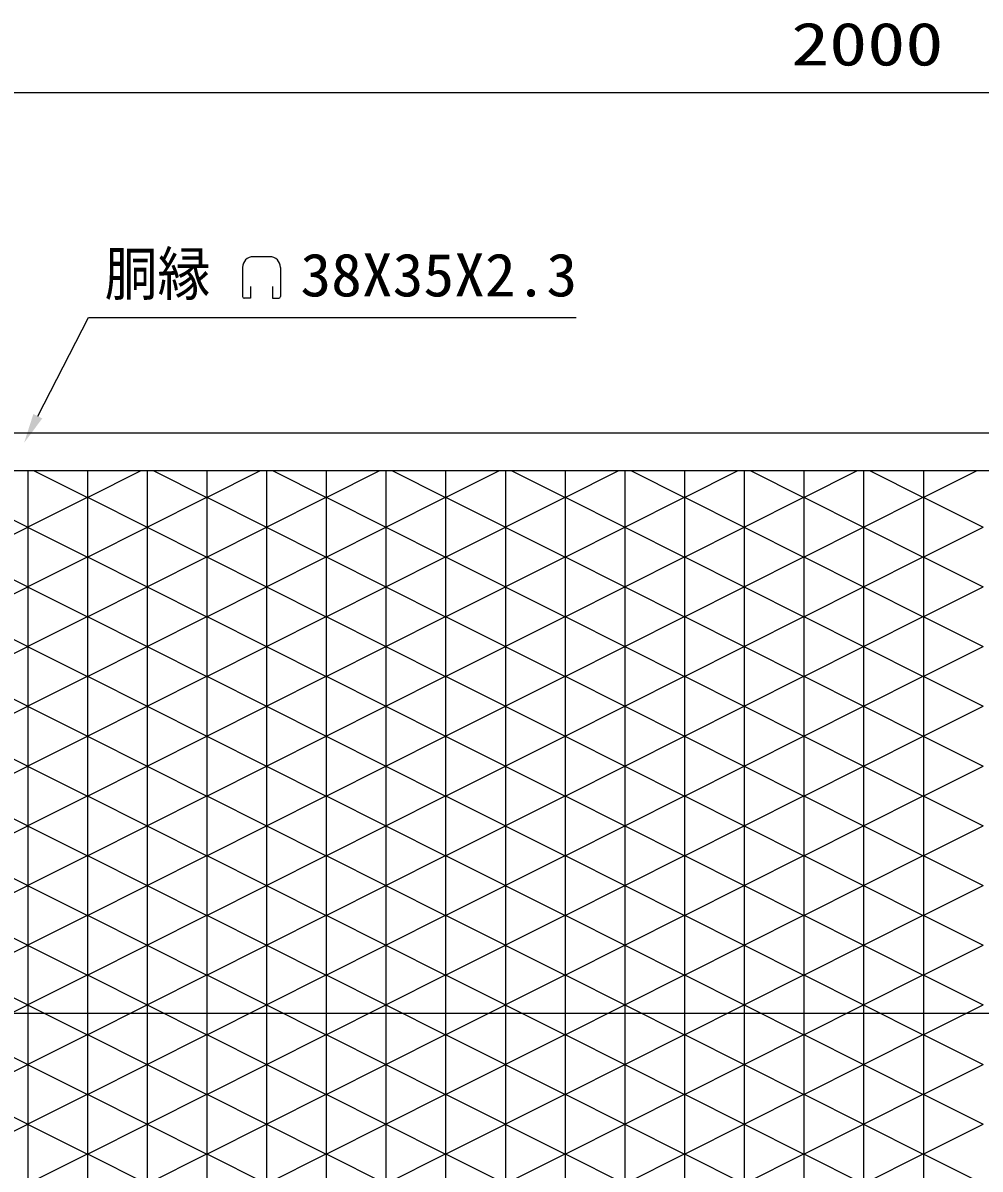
# Model space of a CAD drawing. Units: millimetres, scale not verified. Extents: x -4425 to 4425, y -3150 to 3150.
# Drawn here: x -3427 to -2466, y 525 to 1677 of the extents above; entities that cross this region are included whole.
import ezdxf
from ezdxf.enums import TextEntityAlignment as Align

# ---------------------------------------------------------------- set-up
doc = ezdxf.new("R2010")
doc.units = ezdxf.units.MM
doc.header["$LTSCALE"] = 20
for name, color, linetype, lineweight in [('0-0_KOUZOU', 7, 'Continuous', 25), ('0-2_SUNPOU', 1, 'Continuous', 25), ('0-8_AMI-HATCH', 6, 'Continuous', 25)]:
    doc.layers.add(name, color=color, linetype=linetype, lineweight=lineweight)
doc.styles.add('ＭＳ ゴシック', font='')
doc.styles.get('ＭＳ ゴシック').set_extended_font_data('MS Gothic')

# ---------------------------------------------------------------- blocks, each defined once
blk = doc.blocks.new('DB-MARK')
at = {"layer": '0-2_SUNPOU', "color": 3}
for p, q in [((13.8, 74.95), (-13.8, 74.95)), ((-31.8, 56.95), (-31.8, 8.35)), ((31.8, 56.95), (31.8, 8.35)), ((-18.2, 25.15), (-18.2, 5.35)), ((18.2, 25.15), (18.2, 5.35)), ((-18.2, 5.35), (-28.8, 5.35)), ((18.2, 5.35), (28.8, 5.35))]:
    blk.add_line(p, q, dxfattribs=at)
for centre, radius, start, end in [((-13.8, 56.95), 18, 90, 180), ((13.8, 56.95), 18, 0, 90), ((-28.8, 8.35), 3, 180, 270), ((28.8, 8.35), 3, 270, 0)]:
    blk.add_arc(centre, radius, start, end, dxfattribs=at)

msp = doc.modelspace()

# ---------------------------------------------------------------- linework, layer by layer
at = {"layer": '0-0_KOUZOU'}
for p, q in [((-3514.13, 1265.47), (-1651.13, 1265.47)), ((-3514.13, 1227.47), (-1651.13, 1227.47)), ((-3509.15, 682.14), (-1656.11, 682.14))]:
    msp.add_line(p, q, dxfattribs=at)
at = {"layer": '0-2_SUNPOU'}
for p, q in [((-3564.13, 1607.38), (-1601.13, 1607.38)), ((-3412.46, 1282.06), (-3361.58, 1381.16)), ((-3361.58, 1381.16), (-2871.33, 1381.16))]:
    msp.add_line(p, q, dxfattribs=at)
msp.add_solid([(-3408.02, 1279.78), (-3426.17, 1255.37), (-3416.91, 1284.34)], dxfattribs=at)
at = {"layer": '0-8_AMI-HATCH'}
for p, q in [((-3422.63, 1227.47), (-3422.63, -446.53)), ((-3416.66, 1227.47), (-3362.65, 1200.34)), ((-3362.65, 1200.34), (-3308.64, 1227.47)), ((-3362.63, 1227.47), (-3362.63, -446.53)), ((-3302.63, 1227.47), (-3302.63, -446.53)), ((-3296.66, 1227.47), (-3242.65, 1200.34)), ((-3242.65, 1200.34), (-3188.64, 1227.47)), ((-3242.63, 1227.47), (-3242.63, -446.53)), ((-3182.63, 1227.47), (-3182.63, -446.53)), ((-3176.66, 1227.47), (-3122.65, 1200.34)), ((-3122.65, 1200.34), (-3068.64, 1227.47)), ((-3122.63, 1227.47), (-3122.63, -446.53)), ((-3062.63, 1227.47), (-3062.63, -446.53)), ((-3056.66, 1227.47), (-3002.65, 1200.34)), ((-3002.65, 1200.34), (-2948.64, 1227.47)), ((-3002.63, 1227.47), (-3002.63, -446.53)), ((-2942.63, 1227.47), (-2942.63, -446.53)), ((-2936.66, 1227.47), (-2882.65, 1200.34)), ((-2882.65, 1200.34), (-2828.64, 1227.47)), ((-2882.63, 1227.47), (-2882.63, -446.53)), ((-2822.63, 1227.47), (-2822.63, -446.53)), ((-2816.66, 1227.47), (-2762.65, 1200.34)), ((-2762.65, 1200.34), (-2708.64, 1227.47)), ((-2762.63, 1227.47), (-2762.63, -446.53)), ((-2702.63, 1227.47), (-2702.63, -446.53)), ((-2696.66, 1227.47), (-2642.65, 1200.34)), ((-2642.65, 1200.34), (-2588.64, 1227.47)), ((-2642.63, 1227.47), (-2642.63, -446.53)), ((-2582.63, 1227.47), (-2582.63, -446.53)), ((-2576.66, 1227.47), (-2522.65, 1200.34)), ((-2522.65, 1200.34), (-2468.64, 1227.47)), ((-2522.63, 1227.47), (-2522.63, -446.53)), ((-3482.65, 1200.63), (-3422.63, 1170.49)), ((-3422.67, 1170.49), (-3362.65, 1200.63)), ((-3362.65, 1200.63), (-3302.63, 1170.49)), ((-3302.67, 1170.49), (-3242.65, 1200.63)), ((-3242.65, 1200.63), (-3182.63, 1170.49)), ((-3182.67, 1170.49), (-3122.65, 1200.63)), ((-3122.65, 1200.63), (-3062.63, 1170.49)), ((-3062.67, 1170.49), (-3002.65, 1200.63)), ((-3002.65, 1200.63), (-2942.63, 1170.49)), ((-2942.67, 1170.49), (-2882.65, 1200.63)), ((-2882.65, 1200.63), (-2822.63, 1170.49)), ((-2822.67, 1170.49), (-2762.65, 1200.63)), ((-2762.65, 1200.63), (-2702.63, 1170.49)), ((-2702.67, 1170.49), (-2642.65, 1200.63)), ((-2642.65, 1200.63), (-2582.63, 1170.49)), ((-2582.67, 1170.49), (-2522.65, 1200.63)), ((-2522.65, 1200.63), (-2462.63, 1170.49)), ((-3482.65, 1140.34), (-3422.63, 1170.49)), ((-3422.67, 1170.49), (-3362.65, 1140.34)), ((-3362.65, 1140.34), (-3302.63, 1170.49)), ((-3302.67, 1170.49), (-3242.65, 1140.34)), ((-3242.65, 1140.34), (-3182.63, 1170.49)), ((-3182.67, 1170.49), (-3122.65, 1140.34)), ((-3122.65, 1140.34), (-3062.63, 1170.49)), ((-2942.67, 1170.49), (-2882.65, 1140.34)), ((-2882.65, 1140.34), (-2822.63, 1170.49)), ((-2822.67, 1170.49), (-2762.65, 1140.34)), ((-2762.65, 1140.34), (-2702.63, 1170.49)), ((-2702.67, 1170.49), (-2642.65, 1140.34)), ((-2642.65, 1140.34), (-2582.63, 1170.49)), ((-2582.67, 1170.49), (-2522.65, 1140.34)), ((-2522.65, 1140.34), (-2462.63, 1170.49)), ((-3482.65, 1140.63), (-3422.63, 1110.49)), ((-3422.67, 1110.49), (-3362.65, 1140.63)), ((-3362.65, 1140.63), (-3302.63, 1110.49)), ((-3302.67, 1110.49), (-3242.65, 1140.63)), ((-3242.65, 1140.63), (-3182.63, 1110.49)), ((-3182.67, 1110.49), (-3122.65, 1140.63)), ((-3122.65, 1140.63), (-3062.63, 1110.49)), ((-3062.67, 1110.49), (-3002.65, 1140.63)), ((-3002.65, 1140.63), (-2942.63, 1110.49)), ((-2942.67, 1110.49), (-2882.65, 1140.63)), ((-2882.65, 1140.63), (-2822.63, 1110.49)), ((-2822.67, 1110.49), (-2762.65, 1140.63)), ((-2762.65, 1140.63), (-2702.63, 1110.49)), ((-2702.67, 1110.49), (-2642.65, 1140.63)), ((-2642.65, 1140.63), (-2582.63, 1110.49)), ((-2582.67, 1110.49), (-2522.65, 1140.63)), ((-2522.65, 1140.63), (-2462.63, 1110.49)), ((-3482.65, 1080.34), (-3422.63, 1110.49)), ((-3422.67, 1110.49), (-3362.65, 1080.34)), ((-3362.65, 1080.34), (-3302.63, 1110.49)), ((-3302.67, 1110.49), (-3242.65, 1080.34)), ((-3242.65, 1080.34), (-3182.63, 1110.49)), ((-3182.67, 1110.49), (-3122.65, 1080.34)), ((-3122.65, 1080.34), (-3062.63, 1110.49)), ((-3062.67, 1110.49), (-3002.65, 1080.34)), ((-3002.65, 1080.34), (-2942.63, 1110.49)), ((-2942.67, 1110.49), (-2882.65, 1080.34)), ((-2882.65, 1080.34), (-2822.63, 1110.49)), ((-2822.67, 1110.49), (-2762.65, 1080.34)), ((-2762.65, 1080.34), (-2702.63, 1110.49)), ((-2702.67, 1110.49), (-2642.65, 1080.34)), ((-2642.65, 1080.34), (-2582.63, 1110.49)), ((-2582.67, 1110.49), (-2522.65, 1080.34)), ((-2522.65, 1080.34), (-2462.63, 1110.49)), ((-3482.65, 1080.63), (-3422.63, 1050.49)), ((-3422.67, 1050.49), (-3362.65, 1080.63)), ((-3362.65, 1080.63), (-3302.63, 1050.49)), ((-3302.67, 1050.49), (-3242.65, 1080.63)), ((-3242.65, 1080.63), (-3182.63, 1050.49)), ((-3182.67, 1050.49), (-3122.65, 1080.63)), ((-3122.65, 1080.63), (-3062.63, 1050.49)), ((-3062.67, 1050.49), (-3002.65, 1080.63)), ((-3002.65, 1080.63), (-2942.63, 1050.49)), ((-2942.67, 1050.49), (-2882.65, 1080.63)), ((-2882.65, 1080.63), (-2822.63, 1050.49)), ((-2822.67, 1050.49), (-2762.65, 1080.63)), ((-2762.65, 1080.63), (-2702.63, 1050.49)), ((-2702.67, 1050.49), (-2642.65, 1080.63)), ((-2642.65, 1080.63), (-2582.63, 1050.49)), ((-2582.67, 1050.49), (-2522.65, 1080.63)), ((-2522.65, 1080.63), (-2462.63, 1050.49)), ((-3482.65, 1020.34), (-3422.63, 1050.49)), ((-3422.67, 1050.49), (-3362.65, 1020.34)), ((-3362.65, 1020.34), (-3302.63, 1050.49)), ((-3302.67, 1050.49), (-3242.65, 1020.34)), ((-3242.65, 1020.34), (-3182.63, 1050.49)), ((-3182.67, 1050.49), (-3122.65, 1020.34)), ((-3122.65, 1020.34), (-3062.63, 1050.49)), ((-3062.67, 1050.49), (-3002.65, 1020.34)), ((-3002.65, 1020.34), (-2942.63, 1050.49)), ((-2822.67, 1050.49), (-2762.65, 1020.34)), ((-2762.65, 1020.34), (-2702.63, 1050.49)), ((-2702.67, 1050.49), (-2642.65, 1020.34)), ((-2642.65, 1020.34), (-2582.63, 1050.49)), ((-2582.67, 1050.49), (-2522.65, 1020.34)), ((-2522.65, 1020.34), (-2462.63, 1050.49)), ((-3482.65, 1020.63), (-3422.63, 990.49)), ((-3422.67, 990.49), (-3362.65, 1020.63)), ((-3362.65, 1020.63), (-3302.63, 990.49)), ((-3302.67, 990.49), (-3242.65, 1020.63)), ((-3242.65, 1020.63), (-3182.63, 990.49)), ((-3182.67, 990.49), (-3122.65, 1020.63)), ((-3122.65, 1020.63), (-3062.63, 990.49)), ((-3062.67, 990.49), (-3002.65, 1020.63)), ((-3002.65, 1020.63), (-2942.63, 990.49)), ((-2942.67, 990.49), (-2882.65, 1020.63)), ((-2882.65, 1020.63), (-2822.63, 990.49)), ((-2822.67, 990.49), (-2762.65, 1020.63)), ((-2762.65, 1020.63), (-2702.63, 990.49)), ((-2702.67, 990.49), (-2642.65, 1020.63)), ((-2642.65, 1020.63), (-2582.63, 990.49)), ((-2582.67, 990.49), (-2522.65, 1020.63)), ((-2522.65, 1020.63), (-2462.63, 990.49)), ((-3482.65, 960.34), (-3422.63, 990.49)), ((-3422.67, 990.49), (-3362.65, 960.34)), ((-3362.65, 960.34), (-3302.63, 990.49)), ((-3302.67, 990.49), (-3242.65, 960.34)), ((-3242.65, 960.34), (-3182.63, 990.49)), ((-3182.67, 990.49), (-3122.65, 960.34)), ((-3122.65, 960.34), (-3062.63, 990.49)), ((-3062.67, 990.49), (-3002.65, 960.34)), ((-3002.65, 960.34), (-2942.63, 990.49)), ((-2942.67, 990.49), (-2882.65, 960.34)), ((-2882.65, 960.34), (-2822.63, 990.49)), ((-2822.67, 990.49), (-2762.65, 960.34)), ((-2762.65, 960.34), (-2702.63, 990.49)), ((-2702.67, 990.49), (-2642.65, 960.34)), ((-2642.65, 960.34), (-2582.63, 990.49)), ((-2582.67, 990.49), (-2522.65, 960.34)), ((-2522.65, 960.34), (-2462.63, 990.49)), ((-3482.65, 960.63), (-3422.63, 930.49)), ((-3422.67, 930.49), (-3362.65, 960.63)), ((-3362.65, 960.63), (-3302.63, 930.49)), ((-3302.67, 930.49), (-3242.65, 960.63)), ((-3242.65, 960.63), (-3182.63, 930.49)), ((-3182.67, 930.49), (-3122.65, 960.63)), ((-3122.65, 960.63), (-3062.63, 930.49)), ((-3062.67, 930.49), (-3002.65, 960.63)), ((-3002.65, 960.63), (-2942.63, 930.49)), ((-2942.67, 930.49), (-2882.65, 960.63)), ((-2882.65, 960.63), (-2822.63, 930.49)), ((-2822.67, 930.49), (-2762.65, 960.63)), ((-2762.65, 960.63), (-2702.63, 930.49)), ((-2702.67, 930.49), (-2642.65, 960.63)), ((-2642.65, 960.63), (-2582.63, 930.49)), ((-2582.67, 930.49), (-2522.65, 960.63)), ((-2522.65, 960.63), (-2462.63, 930.49)), ((-3482.65, 900.34), (-3422.63, 930.49)), ((-3422.67, 930.49), (-3362.65, 900.34)), ((-3362.65, 900.34), (-3302.63, 930.49)), ((-3302.67, 930.49), (-3242.65, 900.34)), ((-3242.65, 900.34), (-3182.63, 930.49)), ((-3182.67, 930.49), (-3122.65, 900.34)), ((-3122.65, 900.34), (-3062.63, 930.49)), ((-3062.67, 930.49), (-3002.65, 900.34)), ((-3002.65, 900.34), (-2942.63, 930.49)), ((-2942.67, 930.49), (-2882.65, 900.34)), ((-2882.65, 900.34), (-2822.63, 930.49)), ((-2822.67, 930.49), (-2762.65, 900.34)), ((-2762.65, 900.34), (-2702.63, 930.49)), ((-2702.67, 930.49), (-2642.65, 900.34)), ((-2642.65, 900.34), (-2582.63, 930.49)), ((-2582.67, 930.49), (-2522.65, 900.34)), ((-2522.65, 900.34), (-2462.63, 930.49)), ((-3482.65, 900.63), (-3422.63, 870.49)), ((-3422.67, 870.49), (-3362.65, 900.63)), ((-3362.65, 900.63), (-3302.63, 870.49)), ((-3302.67, 870.49), (-3242.65, 900.63)), ((-3242.65, 900.63), (-3182.63, 870.49)), ((-3182.67, 870.49), (-3122.65, 900.63)), ((-3122.65, 900.63), (-3062.63, 870.49)), ((-3062.67, 870.49), (-3002.65, 900.63)), ((-3002.65, 900.63), (-2942.63, 870.49)), ((-2942.67, 870.49), (-2882.65, 900.63)), ((-2882.65, 900.63), (-2822.63, 870.49)), ((-2822.67, 870.49), (-2762.65, 900.63)), ((-2762.65, 900.63), (-2702.63, 870.49)), ((-2702.67, 870.49), (-2642.65, 900.63)), ((-2642.65, 900.63), (-2582.63, 870.49)), ((-2582.67, 870.49), (-2522.65, 900.63)), ((-2522.65, 900.63), (-2462.63, 870.49)), ((-3482.65, 840.34), (-3422.63, 870.49)), ((-3422.67, 870.49), (-3362.65, 840.34)), ((-3362.65, 840.34), (-3302.63, 870.49)), ((-3302.67, 870.49), (-3242.65, 840.34)), ((-3242.65, 840.34), (-3182.63, 870.49)), ((-3182.67, 870.49), (-3122.65, 840.34)), ((-3122.65, 840.34), (-3062.63, 870.49)), ((-3062.67, 870.49), (-3002.65, 840.34)), ((-3002.65, 840.34), (-2942.63, 870.49)), ((-2942.67, 870.49), (-2882.65, 840.34)), ((-2882.65, 840.34), (-2822.63, 870.49)), ((-2822.67, 870.49), (-2762.65, 840.34)), ((-2762.65, 840.34), (-2702.63, 870.49)), ((-2702.67, 870.49), (-2642.65, 840.34)), ((-2642.65, 840.34), (-2582.63, 870.49)), ((-2582.67, 870.49), (-2522.65, 840.34)), ((-2522.65, 840.34), (-2462.63, 870.49)), ((-3482.65, 840.63), (-3422.63, 810.49)), ((-3422.67, 810.49), (-3362.65, 840.63)), ((-3362.65, 840.63), (-3302.63, 810.49)), ((-3302.67, 810.49), (-3242.65, 840.63)), ((-3242.65, 840.63), (-3182.63, 810.49)), ((-3182.67, 810.49), (-3122.65, 840.63)), ((-3122.65, 840.63), (-3062.63, 810.49)), ((-3062.67, 810.49), (-3002.65, 840.63)), ((-3002.65, 840.63), (-2942.63, 810.49)), ((-2942.67, 810.49), (-2882.65, 840.63)), ((-2882.65, 840.63), (-2822.63, 810.49)), ((-2822.67, 810.49), (-2762.65, 840.63)), ((-2762.65, 840.63), (-2702.63, 810.49)), ((-2702.67, 810.49), (-2642.65, 840.63)), ((-2642.65, 840.63), (-2582.63, 810.49)), ((-2582.67, 810.49), (-2522.65, 840.63)), ((-2522.65, 840.63), (-2462.63, 810.49)), ((-3482.65, 780.34), (-3422.63, 810.49)), ((-3422.67, 810.49), (-3362.65, 780.34)), ((-3362.65, 780.34), (-3302.63, 810.49)), ((-3302.67, 810.49), (-3242.65, 780.34)), ((-3242.65, 780.34), (-3182.63, 810.49)), ((-3182.67, 810.49), (-3122.65, 780.34)), ((-3122.65, 780.34), (-3062.63, 810.49)), ((-3062.67, 810.49), (-3002.65, 780.34)), ((-3002.65, 780.34), (-2942.63, 810.49)), ((-2942.67, 810.49), (-2882.65, 780.34)), ((-2882.65, 780.34), (-2822.63, 810.49)), ((-2822.67, 810.49), (-2762.65, 780.34)), ((-2762.65, 780.34), (-2702.63, 810.49)), ((-2702.67, 810.49), (-2642.65, 780.34)), ((-2642.65, 780.34), (-2582.63, 810.49)), ((-2582.67, 810.49), (-2522.65, 780.34)), ((-2522.65, 780.34), (-2462.63, 810.49)), ((-3482.65, 780.63), (-3422.63, 750.49)), ((-3422.67, 750.49), (-3362.65, 780.63)), ((-3362.65, 780.63), (-3302.63, 750.49)), ((-3302.67, 750.49), (-3242.65, 780.63)), ((-3242.65, 780.63), (-3182.63, 750.49)), ((-3182.67, 750.49), (-3122.65, 780.63)), ((-3122.65, 780.63), (-3062.63, 750.49)), ((-3062.67, 750.49), (-3002.65, 780.63)), ((-3002.65, 780.63), (-2942.63, 750.49)), ((-2942.67, 750.49), (-2882.65, 780.63)), ((-2882.65, 780.63), (-2822.63, 750.49)), ((-2822.67, 750.49), (-2762.65, 780.63)), ((-2762.65, 780.63), (-2702.63, 750.49)), ((-2702.67, 750.49), (-2642.65, 780.63)), ((-2642.65, 780.63), (-2582.63, 750.49)), ((-2582.67, 750.49), (-2522.65, 780.63)), ((-2522.65, 780.63), (-2462.63, 750.49)), ((-3482.65, 720.34), (-3422.63, 750.49)), ((-3422.67, 750.49), (-3362.65, 720.34)), ((-3362.65, 720.34), (-3302.63, 750.49)), ((-3302.67, 750.49), (-3242.65, 720.34)), ((-3242.65, 720.34), (-3182.63, 750.49)), ((-3182.67, 750.49), (-3122.65, 720.34)), ((-3122.65, 720.34), (-3062.63, 750.49)), ((-3062.67, 750.49), (-3002.65, 720.34)), ((-3002.65, 720.34), (-2942.63, 750.49)), ((-2942.67, 750.49), (-2882.65, 720.34)), ((-2882.65, 720.34), (-2822.63, 750.49)), ((-2822.67, 750.49), (-2762.65, 720.34)), ((-2762.65, 720.34), (-2702.63, 750.49)), ((-2702.67, 750.49), (-2642.65, 720.34)), ((-2642.65, 720.34), (-2582.63, 750.49)), ((-2582.67, 750.49), (-2522.65, 720.34)), ((-2522.65, 720.34), (-2462.63, 750.49)), ((-3482.65, 720.63), (-3422.63, 690.49)), ((-3422.67, 690.49), (-3362.65, 720.63)), ((-3362.65, 720.63), (-3302.63, 690.49)), ((-3302.67, 690.49), (-3242.65, 720.63)), ((-3242.65, 720.63), (-3182.63, 690.49)), ((-3182.67, 690.49), (-3122.65, 720.63)), ((-3122.65, 720.63), (-3062.63, 690.49)), ((-3062.67, 690.49), (-3002.65, 720.63)), ((-3002.65, 720.63), (-2942.63, 690.49)), ((-2942.67, 690.49), (-2882.65, 720.63)), ((-2882.65, 720.63), (-2822.63, 690.49)), ((-2822.67, 690.49), (-2762.65, 720.63)), ((-2762.65, 720.63), (-2702.63, 690.49)), ((-2702.67, 690.49), (-2642.65, 720.63)), ((-2642.65, 720.63), (-2582.63, 690.49)), ((-2582.67, 690.49), (-2522.65, 720.63)), ((-2522.65, 720.63), (-2462.63, 690.49)), ((-3482.65, 660.34), (-3422.63, 690.49)), ((-3422.67, 690.49), (-3362.65, 660.34)), ((-3362.65, 660.34), (-3302.63, 690.49)), ((-3302.67, 690.49), (-3242.65, 660.34)), ((-3242.65, 660.34), (-3182.63, 690.49)), ((-3182.67, 690.49), (-3122.65, 660.34)), ((-3122.65, 660.34), (-3062.63, 690.49)), ((-3062.67, 690.49), (-3002.65, 660.34)), ((-3002.65, 660.34), (-2942.63, 690.49)), ((-2942.67, 690.49), (-2882.65, 660.34)), ((-2882.65, 660.34), (-2822.63, 690.49)), ((-2822.67, 690.49), (-2762.65, 660.34)), ((-2762.65, 660.34), (-2702.63, 690.49)), ((-2702.67, 690.49), (-2642.65, 660.34)), ((-2642.65, 660.34), (-2582.63, 690.49)), ((-2582.67, 690.49), (-2522.65, 660.34)), ((-2522.65, 660.34), (-2462.63, 690.49)), ((-3482.65, 660.63), (-3422.63, 630.49)), ((-3422.67, 630.49), (-3362.65, 660.63)), ((-3362.65, 660.63), (-3302.63, 630.49)), ((-3302.67, 630.49), (-3242.65, 660.63)), ((-3242.65, 660.63), (-3182.63, 630.49)), ((-3182.67, 630.49), (-3122.65, 660.63)), ((-3122.65, 660.63), (-3062.63, 630.49)), ((-3062.67, 630.49), (-3002.65, 660.63)), ((-3002.65, 660.63), (-2942.63, 630.49)), ((-2942.67, 630.49), (-2882.65, 660.63)), ((-2882.65, 660.63), (-2822.63, 630.49)), ((-2822.67, 630.49), (-2762.65, 660.63)), ((-2762.65, 660.63), (-2702.63, 630.49)), ((-2702.67, 630.49), (-2642.65, 660.63)), ((-2642.65, 660.63), (-2582.63, 630.49)), ((-2582.67, 630.49), (-2522.65, 660.63)), ((-2522.65, 660.63), (-2462.63, 630.49)), ((-3482.65, 600.34), (-3422.63, 630.49)), ((-3422.67, 630.49), (-3362.65, 600.34)), ((-3362.65, 600.34), (-3302.63, 630.49)), ((-3302.67, 630.49), (-3242.65, 600.34)), ((-3242.65, 600.34), (-3182.63, 630.49)), ((-3182.67, 630.49), (-3122.65, 600.34)), ((-3122.65, 600.34), (-3062.63, 630.49)), ((-3062.67, 630.49), (-3002.65, 600.34)), ((-3002.65, 600.34), (-2942.63, 630.49)), ((-2942.67, 630.49), (-2882.65, 600.34)), ((-2882.65, 600.34), (-2822.63, 630.49)), ((-2822.67, 630.49), (-2762.65, 600.34)), ((-2762.65, 600.34), (-2702.63, 630.49)), ((-2702.67, 630.49), (-2642.65, 600.34)), ((-2642.65, 600.34), (-2582.63, 630.49)), ((-2582.67, 630.49), (-2522.65, 600.34)), ((-2522.65, 600.34), (-2462.63, 630.49)), ((-3482.65, 600.63), (-3422.63, 570.49)), ((-3422.67, 570.49), (-3362.65, 600.63)), ((-3362.65, 600.63), (-3302.63, 570.49)), ((-3302.67, 570.49), (-3242.65, 600.63)), ((-3242.65, 600.63), (-3182.63, 570.49)), ((-3182.67, 570.49), (-3122.65, 600.63)), ((-3122.65, 600.63), (-3062.63, 570.49)), ((-3062.67, 570.49), (-3002.65, 600.63)), ((-3002.65, 600.63), (-2942.63, 570.49)), ((-2942.67, 570.49), (-2882.65, 600.63)), ((-2882.65, 600.63), (-2822.63, 570.49)), ((-2822.67, 570.49), (-2762.65, 600.63)), ((-2762.65, 600.63), (-2702.63, 570.49)), ((-2702.67, 570.49), (-2642.65, 600.63)), ((-2642.65, 600.63), (-2582.63, 570.49)), ((-2582.67, 570.49), (-2522.65, 600.63)), ((-2522.65, 600.63), (-2462.63, 570.49)), ((-3482.65, 540.34), (-3422.63, 570.49)), ((-3422.67, 570.49), (-3362.65, 540.34)), ((-3362.65, 540.34), (-3302.63, 570.49)), ((-3302.67, 570.49), (-3242.65, 540.34)), ((-3242.65, 540.34), (-3182.63, 570.49)), ((-3182.67, 570.49), (-3122.65, 540.34)), ((-3122.65, 540.34), (-3062.63, 570.49)), ((-3062.67, 570.49), (-3002.65, 540.34)), ((-3002.65, 540.34), (-2942.63, 570.49)), ((-2942.67, 570.49), (-2882.65, 540.34)), ((-2882.65, 540.34), (-2822.63, 570.49)), ((-2822.67, 570.49), (-2762.65, 540.34)), ((-2762.65, 540.34), (-2702.63, 570.49)), ((-2702.67, 570.49), (-2642.65, 540.34)), ((-2642.65, 540.34), (-2582.63, 570.49)), ((-2582.67, 570.49), (-2522.65, 540.34)), ((-2522.65, 540.34), (-2462.63, 570.49)), ((-3422.67, 510.49), (-3362.65, 540.63)), ((-3362.65, 540.63), (-3302.63, 510.49)), ((-3302.67, 510.49), (-3242.65, 540.63)), ((-3242.65, 540.63), (-3182.63, 510.49)), ((-3182.67, 510.49), (-3122.65, 540.63)), ((-3122.65, 540.63), (-3062.63, 510.49)), ((-3062.67, 510.49), (-3002.65, 540.63)), ((-3002.65, 540.63), (-2942.63, 510.49)), ((-2822.67, 510.49), (-2762.65, 540.63)), ((-2762.65, 540.63), (-2702.63, 510.49)), ((-2702.67, 510.49), (-2642.65, 540.63)), ((-2642.65, 540.63), (-2582.63, 510.49)), ((-2582.67, 510.49), (-2522.65, 540.63)), ((-2522.65, 540.63), (-2462.63, 510.49))]:
    msp.add_line(p, q, dxfattribs=at)
for points in [[(-3062.67, 1170.49), (-3002.65, 1140.34), (-2942.63, 1170.49)], [(-2942.67, 1050.49), (-2882.65, 1020.34), (-2822.63, 1050.49)], [(-2942.67, 510.49), (-2882.65, 540.63), (-2822.63, 510.49)]]:
    msp.add_lwpolyline(points, dxfattribs=at)

# ---------------------------------------------------------------- block references
at = {"layer": '0-2_SUNPOU', "xscale": 0.6, "yscale": 0.6}
msp.add_blockref('DB-MARK', (-3187.68, 1397.41), dxfattribs=at)

# ---------------------------------------------------------------- texts
at = {"layer": '0-2_SUNPOU', "color": 3, "style": 'ＭＳ ゴシック'}
for s, width, p in [('2000', 1.3, (-2655.49, 1621.55)), ('胴縁  ', 0.9, (-3345.31, 1390.66)), ('38X35X2.3', 1.05, (-3148.57, 1389.46))]:
    msp.add_text(s, height=43.26, dxfattribs=dict(at, width=width)).set_placement(p, align=Align.BOTTOM_LEFT)

doc.saveas('drawing.dxf')
